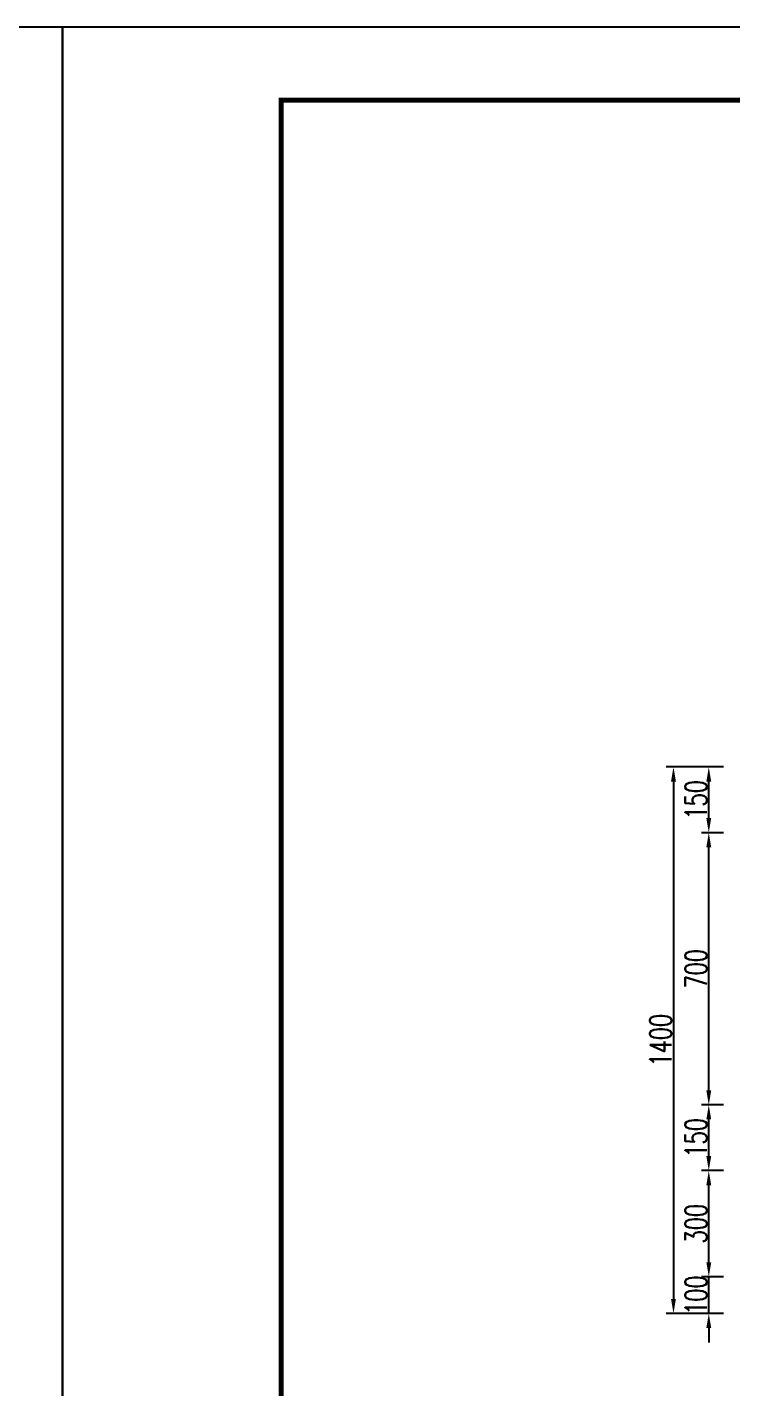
# Model space of a CAD drawing. Header units: millimetres. Extents: x 2 to 5882, y 1831 to 3462.
# Drawn here: x 5457.5 to 5554.2, y 2618.1 to 2804.7 of the extents above; entities that cross this region are included whole.
import ezdxf

# ---------------------------------------------------------------- set-up
doc = ezdxf.new("R2010")
doc.units = ezdxf.units.MM
doc.layers.add('尺寸标注', color=4, linetype='Continuous')
doc.layers.add('标注', color=4, linetype='Continuous')
doc.styles.get("Standard").update_dxf_attribs({"font": 'simplex1.shx', "width": 0.7, "bigfont": 'hztxt.shx'})

# ---------------------------------------------------------------- blocks, each defined once
blk = doc.blocks.new('DIM')
at = {"layer": '尺寸标注', "ltscale": 0.01}
blk.add_solid([(-1, -0.167), (-1, 0.167), (0, 0)], dxfattribs=at)
blk = doc.blocks.new('123')
blk.add_lwpolyline([(422.36, 2507.71), (422.36, 2804.71), (2.36, 2804.71), (2.36, 2507.71)], close=True)

msp = doc.modelspace()

# ---------------------------------------------------------------- linework, layer by layer
at = {"const_width": 0.7}
msp.add_lwpolyline([(5872.36361, 2794.70635), (5492.36361, 2794.70635), (5492.36361, 2517.70635), (5872.36361, 2517.70635), (5872.36361, 2794.70635)], dxfattribs=at)
at = {"layer": '标注'}
for p, q in [((5553.04387, 2703.23774), (5545.20033, 2703.23774)), ((5553.04387, 2703.23774), (5550.04387, 2703.23774)), ((5546.20033, 2701.23774), (5546.20033, 2630.27674)), ((5551.04387, 2696.22324), (5551.04387, 2701.23774)), ((5553.04387, 2694.22324), (5550.04387, 2694.22324)), ((5553.04387, 2694.22324), (5550.04387, 2694.22324)), ((5551.04387, 2658.88369), (5551.04387, 2692.22324)), ((5553.04387, 2656.88369), (5550.04387, 2656.88369)), ((5553.04387, 2656.88369), (5550.04387, 2656.88369)), ((5551.04387, 2649.86919), (5551.04387, 2654.88369)), ((5553.04387, 2647.86919), (5550.04387, 2647.86919)), ((5553.04387, 2647.86919), (5550.04387, 2647.86919)), ((5551.04387, 2635.30691), (5551.04387, 2645.86919)), ((5551.04387, 2635.30691), (5551.04387, 2637.30691)), ((5553.04387, 2633.30691), (5550.04387, 2633.30691)), ((5553.04387, 2633.30691), (5550.04387, 2633.30691)), ((5551.04387, 2628.27674), (5551.04387, 2633.30691)), ((5553.04387, 2628.27674), (5545.20033, 2628.27674)), ((5553.04387, 2628.27674), (5550.04387, 2628.27674)), ((5551.04387, 2626.27674), (5551.04387, 2624.27674))]:
    msp.add_line(p, q, dxfattribs=at)

# ---------------------------------------------------------------- block references
for p in [(5040, 0), (5460, 0)]:
    msp.add_blockref('123', p, dxfattribs=at)
at = {"layer": '标注', "xscale": 2, "yscale": 2, "zscale": 2}
for p, rotation in [((5546.20033, 2703.23774), 90), ((5551.04387, 2703.23774), 90), ((5551.04387, 2694.22324), 270), ((5551.04387, 2694.22324), 90), ((5551.04387, 2656.88369), 270), ((5551.04387, 2656.88369), 90), ((5551.04387, 2647.86919), 270), ((5551.04387, 2647.86919), 90), ((5551.04387, 2633.30691), 270), ((5551.04387, 2633.30691), 270), ((5546.20033, 2628.27674), 270), ((5551.04387, 2628.27674), 90)]:
    msp.add_blockref('DIM', p, dxfattribs=dict(at, rotation=rotation))

# ---------------------------------------------------------------- texts
at = {"layer": '标注', "char_height": 3, "attachment_point": 5, "rotation": 90}
for s, insert in [('\\A1;150', (5549.29387, 2698.73049)), ('\\A1;700', (5549.29387, 2675.55346)), ('\\A1;1400', (5544.45033, 2665.75724)), ('\\A1;150', (5549.29387, 2652.37644)), ('\\A1;300', (5549.29387, 2640.58805)), ('\\A1;100', (5549.29387, 2630.79182))]:
    msp.add_mtext(s, dxfattribs=dict(at, insert=insert))

doc.saveas('drawing.dxf')
